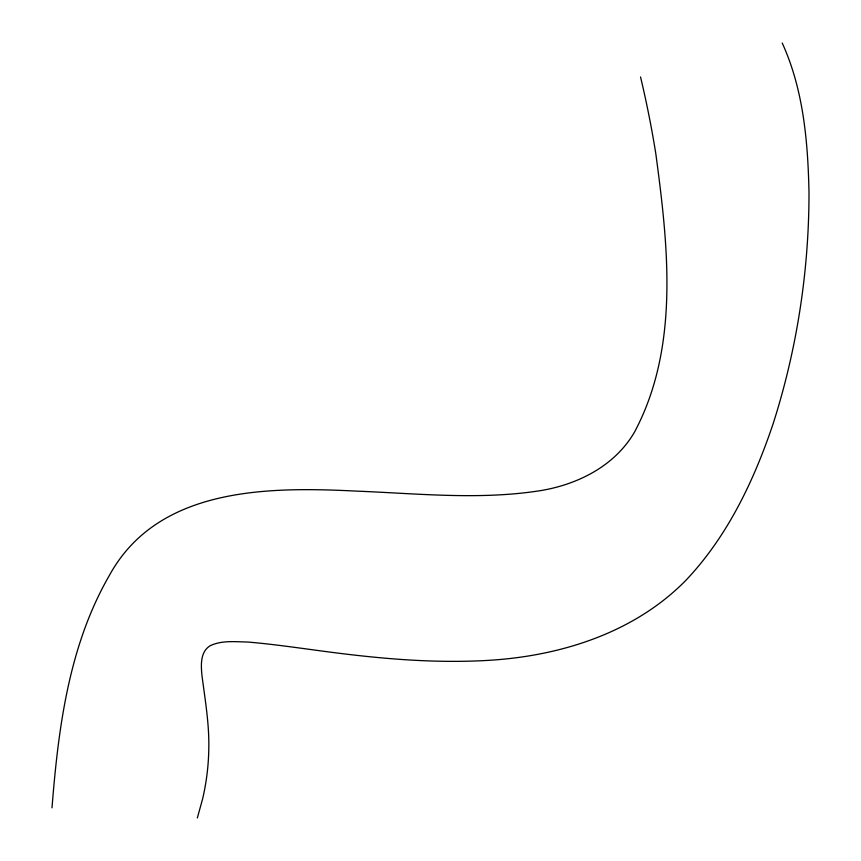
<?xml version="1.0" encoding="UTF-8"?>
<svg xmlns="http://www.w3.org/2000/svg" width="861" height="861" viewBox="0 0 861 861"><rect width="100%" height="100%" fill="white"/><g stroke="black" fill="none" stroke-linecap="round" stroke-linejoin="round"><path stroke-width="1.29" d="M51.994 807.844C58.3 728.428 68.719 646.062 109.121 575.88C157.509 486.842 268.255 486.659 356.68 491.125C417.779 493.536 479.437 500.219 540.256 490.673C577.763 484.549 614.851 465.941 634.471 432.157C679.878 346.994 668.114 245.45 655.77 153.441A1030.918 1030.918 0 0 0 640.53 76.952M197.341 817.95L202.593 798.965A236.118 236.118 0 0 0 208.803 748.22C209.298 723.789 205.079 699.681 201.969 675.551C200.957 665.252 200.064 651.852 210.256 645.675C221.934 640.164 235.333 641.811 247.828 642.037C272.937 644.157 297.874 647.849 322.832 651.153C378.27 658.568 434.288 663.734 490.243 660.247C561.684 655.684 634.665 632.469 685.84 580.379C727.545 536.392 753.988 480.578 773.156 423.666C796.963 349.2 808.953 271.054 809.006 192.896C807.952 142.097 803.571 89.845 782.229 43.05"/></g></svg>
